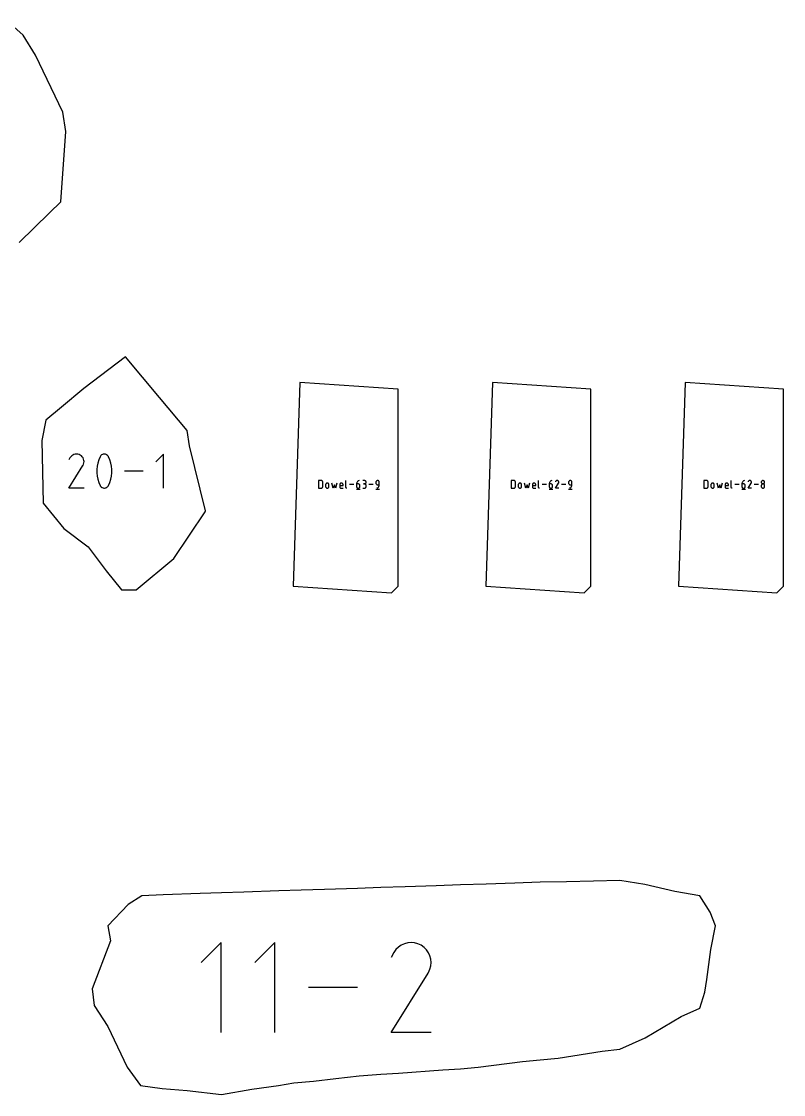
# Model space of a CAD drawing. Extents: x 0 to 12.2, y 0 to 12.
# Drawn here: x 8.872 to 9.959, y 5.912 to 7.443 of the extents above; entities that cross this region are included whole.
import ezdxf

# ---------------------------------------------------------------- set-up
doc = ezdxf.new("R2010")
doc.units = 0

msp = doc.modelspace()

# ---------------------------------------------------------------- linework, layer by layer
at = {"layer": 'annotation', "color": 1}
for p, q in [((8.94083, 6.820083), (8.939416, 6.817371)), ((8.941952, 6.821673), (8.94083, 6.820083)), ((8.943298, 6.823001), (8.941952, 6.821673)), ((8.944827, 6.824056), (8.943298, 6.823001)), ((8.946499, 6.824826), (8.944827, 6.824056)), ((8.948271, 6.825302), (8.946499, 6.824826)), ((8.950105, 6.825472), (8.948271, 6.825302)), ((8.951957, 6.825326), (8.950105, 6.825472)), ((8.953788, 6.824854), (8.951957, 6.825326)), ((8.955557, 6.824044), (8.953788, 6.824854)), ((8.957139, 6.822921), (8.955557, 6.824044)), ((8.955557, 6.824044), (8.955557, 6.824044)), ((8.958462, 6.821573), (8.957139, 6.822921)), ((8.959513, 6.820042), (8.958462, 6.821573)), ((8.960282, 6.818368), (8.959513, 6.820042)), ((8.960756, 6.816594), (8.960282, 6.818368)), ((8.960924, 6.814761), (8.960756, 6.816594)), ((8.960774, 6.812909), (8.960924, 6.814761)), ((8.981892, 6.817264), (8.980498, 6.812767)), ((8.98375, 6.821635), (8.981892, 6.817264)), ((8.984376, 6.822675), (8.98375, 6.821635)), ((8.98375, 6.821635), (8.98375, 6.821635)), ((8.985156, 6.823562), (8.984376, 6.822675)), ((8.986064, 6.824287), (8.985156, 6.823562)), ((8.987075, 6.82484), (8.986064, 6.824287)), ((8.988162, 6.825214), (8.987075, 6.82484)), ((8.989301, 6.8254), (8.988162, 6.825214)), ((8.990464, 6.825388), (8.989301, 6.8254)), ((8.991626, 6.825172), (8.990464, 6.825388)), ((8.992762, 6.824742), (8.991626, 6.825172)), ((8.993197, 6.824513), (8.992762, 6.824742)), ((8.992762, 6.824742), (8.992762, 6.824742)), ((8.993614, 6.824251), (8.993197, 6.824513)), ((8.994011, 6.823957), (8.993614, 6.824251)), ((8.994387, 6.823632), (8.994011, 6.823957)), ((8.99474, 6.823281), (8.994387, 6.823632)), ((8.995066, 6.822903), (8.99474, 6.823281)), ((8.995365, 6.822502), (8.995066, 6.822903)), ((8.995634, 6.82208), (8.995365, 6.822502)), ((8.995872, 6.821638), (8.995634, 6.82208)), ((8.997739, 6.817258), (8.995872, 6.821638)), ((8.995872, 6.821638), (8.995872, 6.821638)), ((8.99914, 6.812755), (8.997739, 6.817258)), ((9.074184, 6.825473), (9.063407, 6.814693)), ((9.074184, 6.776993), (9.074184, 6.825473)), ((8.939386, 6.776993), (8.959281, 6.809022)), ((8.959281, 6.809022), (8.959305, 6.809052)), ((8.959281, 6.809022), (8.959281, 6.809022)), ((8.959305, 6.809052), (8.959328, 6.809081)), ((8.959328, 6.809081), (8.95935, 6.809111)), ((8.95935, 6.809111), (8.959371, 6.809142)), ((8.959371, 6.809142), (8.959392, 6.809174)), ((8.959392, 6.809174), (8.959412, 6.809207)), ((8.959412, 6.809207), (8.959433, 6.809242)), ((8.959433, 6.809242), (8.959453, 6.809279)), ((8.959453, 6.809279), (8.959473, 6.809317)), ((8.959473, 6.809317), (8.960294, 6.811081)), ((8.959473, 6.809317), (8.959473, 6.809317)), ((8.960294, 6.811081), (8.960774, 6.812909)), ((8.979569, 6.80818), (8.979104, 6.803537)), ((8.979104, 6.803537), (8.979104, 6.798875)), ((8.980498, 6.812767), (8.979569, 6.80818)), ((9.000074, 6.808162), (8.99914, 6.812755)), ((9.00054, 6.803517), (9.000074, 6.808162)), ((9.00054, 6.798855), (9.00054, 6.803517)), ((9.04523, 6.801233), (9.018721, 6.801233)), ((8.979104, 6.798875), (8.979569, 6.794229)), ((8.979569, 6.794229), (8.980498, 6.789637)), ((8.980498, 6.789637), (8.981892, 6.785132)), ((8.981892, 6.785132), (8.98375, 6.780752)), ((8.995872, 6.780755), (8.997739, 6.785126)), ((8.997739, 6.785126), (8.99914, 6.789624)), ((8.99914, 6.789624), (9.000074, 6.794212)), ((9.000074, 6.794212), (9.00054, 6.798855)), ((9.299321, 6.787744), (9.295719, 6.787744)), ((9.295719, 6.787744), (9.295719, 6.776943)), ((9.299751, 6.787705), (9.299321, 6.787744)), ((9.300156, 6.787594), (9.299751, 6.787705)), ((9.300528, 6.787416), (9.300156, 6.787594)), ((9.300863, 6.787179), (9.300528, 6.787416)), ((9.301152, 6.786889), (9.300863, 6.787179)), ((9.301389, 6.786554), (9.301152, 6.786889)), ((9.301566, 6.78618), (9.301389, 6.786554)), ((9.301678, 6.785774), (9.301566, 6.78618)), ((9.301716, 6.785342), (9.301678, 6.785774)), ((9.301716, 6.779351), (9.301716, 6.785342)), ((9.301716, 6.785342), (9.301716, 6.785342)), ((9.307737, 6.784097), (9.30733, 6.783986)), ((9.308168, 6.784135), (9.307737, 6.784097)), ((9.3086, 6.784097), (9.308168, 6.784135)), ((9.308168, 6.784135), (9.308168, 6.784135)), ((9.309006, 6.783986), (9.3086, 6.784097)), ((9.316425, 6.776943), (9.31462, 6.784135)), ((9.321825, 6.784135), (9.320021, 6.776943)), ((9.327844, 6.784109), (9.327438, 6.783997)), ((9.328274, 6.784148), (9.327844, 6.784109)), ((9.328706, 6.784109), (9.328274, 6.784148)), ((9.328274, 6.784148), (9.328274, 6.784148)), ((9.329112, 6.783997), (9.328706, 6.784109)), ((9.334723, 6.778149), (9.334723, 6.787753)), ((9.350146, 6.784366), (9.349991, 6.783664)), ((9.350396, 6.78503), (9.350146, 6.784366)), ((9.350736, 6.785648), (9.350396, 6.78503)), ((9.351157, 6.786212), (9.350736, 6.785648)), ((9.351655, 6.786712), (9.351157, 6.786212)), ((9.352223, 6.787139), (9.351655, 6.786712)), ((9.352853, 6.787487), (9.352223, 6.787139)), ((9.35354, 6.787744), (9.352853, 6.787487)), ((9.35354, 6.787744), (9.35354, 6.787744)), ((9.361184, 6.787732), (9.358785, 6.787732)), ((9.361615, 6.787693), (9.361184, 6.787732)), ((9.362021, 6.787581), (9.361615, 6.787693)), ((9.362395, 6.787404), (9.362021, 6.787581)), ((9.362729, 6.787167), (9.362395, 6.787404)), ((9.363018, 6.786878), (9.362729, 6.787167)), ((9.363255, 6.786544), (9.363018, 6.786878)), ((9.363018, 6.783789), (9.363255, 6.784125)), ((9.363432, 6.786171), (9.363255, 6.786544)), ((9.363255, 6.784125), (9.363432, 6.784499)), ((9.363543, 6.785766), (9.363432, 6.786171)), ((9.363432, 6.784499), (9.363543, 6.784905)), ((9.363582, 6.785337), (9.363543, 6.785766)), ((9.363543, 6.784905), (9.363582, 6.785337)), ((9.363582, 6.785337), (9.363582, 6.785337)), ((9.377627, 6.785774), (9.377588, 6.785342)), ((9.377588, 6.785342), (9.377588, 6.784141)), ((9.377588, 6.784141), (9.377588, 6.784141)), ((9.377588, 6.784141), (9.377627, 6.78371)), ((9.377738, 6.78618), (9.377627, 6.785774)), ((9.377916, 6.786554), (9.377738, 6.78618)), ((9.378153, 6.786889), (9.377916, 6.786554)), ((9.378442, 6.787179), (9.378153, 6.786889)), ((9.378777, 6.787416), (9.378442, 6.787179)), ((9.379151, 6.787594), (9.378777, 6.787416)), ((9.379556, 6.787705), (9.379151, 6.787594)), ((9.379987, 6.787744), (9.379556, 6.787705)), ((9.380418, 6.787705), (9.379987, 6.787744)), ((9.379987, 6.787744), (9.379987, 6.787744)), ((9.380824, 6.787594), (9.380418, 6.787705)), ((9.381198, 6.787416), (9.380824, 6.787594)), ((9.381532, 6.787179), (9.381198, 6.787416)), ((9.381821, 6.786889), (9.381532, 6.787179)), ((9.382058, 6.786554), (9.381821, 6.786889)), ((9.382235, 6.78618), (9.382058, 6.786554)), ((9.382346, 6.785774), (9.382235, 6.78618)), ((9.382385, 6.785342), (9.382346, 6.785774)), ((9.382385, 6.78174), (9.382385, 6.785342)), ((9.382385, 6.785342), (9.382385, 6.785342)), ((9.574321, 6.787744), (9.570718, 6.787744)), ((9.570718, 6.787744), (9.570718, 6.776943)), ((9.57475, 6.787705), (9.574321, 6.787744)), ((9.575155, 6.787594), (9.57475, 6.787705)), ((9.575528, 6.787416), (9.575155, 6.787594)), ((9.575862, 6.787179), (9.575528, 6.787416)), ((9.576151, 6.786889), (9.575862, 6.787179)), ((9.576388, 6.786554), (9.576151, 6.786889)), ((9.576565, 6.78618), (9.576388, 6.786554)), ((9.576677, 6.785774), (9.576565, 6.78618)), ((9.576716, 6.785342), (9.576677, 6.785774)), ((9.576716, 6.779351), (9.576716, 6.785342)), ((9.576716, 6.785342), (9.576716, 6.785342)), ((9.582736, 6.784097), (9.58233, 6.783986)), ((9.583168, 6.784135), (9.582736, 6.784097)), ((9.583599, 6.784097), (9.583168, 6.784135)), ((9.583168, 6.784135), (9.583168, 6.784135)), ((9.584005, 6.783986), (9.583599, 6.784097)), ((9.591424, 6.776943), (9.589619, 6.784135)), ((9.596824, 6.784135), (9.59502, 6.776943)), ((9.602843, 6.784109), (9.602438, 6.783997)), ((9.603274, 6.784148), (9.602843, 6.784109)), ((9.603705, 6.784109), (9.603274, 6.784148)), ((9.603274, 6.784148), (9.603274, 6.784148)), ((9.604111, 6.783997), (9.603705, 6.784109)), ((9.609722, 6.778149), (9.609722, 6.787753)), ((9.625145, 6.784366), (9.62499, 6.783664)), ((9.625395, 6.78503), (9.625145, 6.784366)), ((9.625735, 6.785648), (9.625395, 6.78503)), ((9.626157, 6.786212), (9.625735, 6.785648)), ((9.626655, 6.786712), (9.626157, 6.786212)), ((9.627222, 6.787139), (9.626655, 6.786712)), ((9.627853, 6.787487), (9.627222, 6.787139)), ((9.62854, 6.787744), (9.627853, 6.787487)), ((9.62854, 6.787744), (9.62854, 6.787744)), ((9.633785, 6.776943), (9.638218, 6.784079)), ((9.634107, 6.786543), (9.633792, 6.785939)), ((9.634357, 6.786898), (9.634107, 6.786543)), ((9.634657, 6.787193), (9.634357, 6.786898)), ((9.634997, 6.787428), (9.634657, 6.787193)), ((9.63537, 6.7876), (9.634997, 6.787428)), ((9.635765, 6.787706), (9.63537, 6.7876)), ((9.636173, 6.787744), (9.635765, 6.787706)), ((9.636586, 6.787711), (9.636173, 6.787744)), ((9.636994, 6.787606), (9.636586, 6.787711)), ((9.637388, 6.787426), (9.636994, 6.787606)), ((9.63774, 6.787175), (9.637388, 6.787426)), ((9.637388, 6.787426), (9.637388, 6.787426)), ((9.638035, 6.786875), (9.63774, 6.787175)), ((9.638269, 6.786534), (9.638035, 6.786875)), ((9.638218, 6.784079), (9.638223, 6.784086)), ((9.638218, 6.784079), (9.638218, 6.784079)), ((9.638223, 6.784086), (9.638228, 6.784092)), ((9.638228, 6.784092), (9.638233, 6.784099)), ((9.638233, 6.784099), (9.638238, 6.784106)), ((9.638238, 6.784106), (9.638242, 6.784113)), ((9.638242, 6.784113), (9.638247, 6.78412)), ((9.638247, 6.78412), (9.638251, 6.784128)), ((9.638251, 6.784128), (9.638256, 6.784136)), ((9.638256, 6.784136), (9.63826, 6.784145)), ((9.63826, 6.784145), (9.638443, 6.784538)), ((9.63826, 6.784145), (9.63826, 6.784145)), ((9.638441, 6.786161), (9.638269, 6.786534)), ((9.638546, 6.785766), (9.638441, 6.786161)), ((9.638443, 6.784538), (9.63855, 6.784945)), ((9.638584, 6.785357), (9.638546, 6.785766)), ((9.63855, 6.784945), (9.638584, 6.785357)), ((9.652628, 6.785774), (9.652589, 6.785342)), ((9.652589, 6.785342), (9.652589, 6.784141)), ((9.652589, 6.784141), (9.652589, 6.784141)), ((9.652589, 6.784141), (9.652628, 6.78371)), ((9.652739, 6.78618), (9.652628, 6.785774)), ((9.652917, 6.786554), (9.652739, 6.78618)), ((9.653154, 6.786889), (9.652917, 6.786554)), ((9.653443, 6.787179), (9.653154, 6.786889)), ((9.653778, 6.787416), (9.653443, 6.787179)), ((9.654151, 6.787594), (9.653778, 6.787416)), ((9.654557, 6.787705), (9.654151, 6.787594)), ((9.654987, 6.787744), (9.654557, 6.787705)), ((9.655419, 6.787705), (9.654987, 6.787744)), ((9.654987, 6.787744), (9.654987, 6.787744)), ((9.655825, 6.787594), (9.655419, 6.787705)), ((9.656198, 6.787416), (9.655825, 6.787594)), ((9.656533, 6.787179), (9.656198, 6.787416)), ((9.656822, 6.786889), (9.656533, 6.787179)), ((9.657059, 6.786554), (9.656822, 6.786889)), ((9.657236, 6.78618), (9.657059, 6.786554)), ((9.657347, 6.785774), (9.657236, 6.78618)), ((9.657386, 6.785342), (9.657347, 6.785774)), ((9.657386, 6.78174), (9.657386, 6.785342)), ((9.657386, 6.785342), (9.657386, 6.785342)), ((9.849321, 6.787744), (9.845718, 6.787744)), ((9.845718, 6.787744), (9.845718, 6.776943)), ((9.84975, 6.787705), (9.849321, 6.787744)), ((9.850155, 6.787594), (9.84975, 6.787705)), ((9.850528, 6.787416), (9.850155, 6.787594)), ((9.850862, 6.787179), (9.850528, 6.787416)), ((9.851151, 6.786889), (9.850862, 6.787179)), ((9.851388, 6.786554), (9.851151, 6.786889)), ((9.851565, 6.78618), (9.851388, 6.786554)), ((9.851677, 6.785774), (9.851565, 6.78618)), ((9.851716, 6.785342), (9.851677, 6.785774)), ((9.851716, 6.779351), (9.851716, 6.785342)), ((9.851716, 6.785342), (9.851716, 6.785342)), ((9.857736, 6.784097), (9.85733, 6.783986)), ((9.858168, 6.784135), (9.857736, 6.784097)), ((9.858599, 6.784097), (9.858168, 6.784135)), ((9.858168, 6.784135), (9.858168, 6.784135)), ((9.859005, 6.783986), (9.858599, 6.784097)), ((9.866424, 6.776943), (9.864619, 6.784135)), ((9.871824, 6.784135), (9.87002, 6.776943)), ((9.877843, 6.784109), (9.877438, 6.783997)), ((9.878274, 6.784148), (9.877843, 6.784109)), ((9.878705, 6.784109), (9.878274, 6.784148)), ((9.878274, 6.784148), (9.878274, 6.784148)), ((9.879111, 6.783997), (9.878705, 6.784109)), ((9.884722, 6.778149), (9.884722, 6.787753)), ((9.900145, 6.784366), (9.89999, 6.783664)), ((9.900395, 6.78503), (9.900145, 6.784366)), ((9.900735, 6.785648), (9.900395, 6.78503)), ((9.901157, 6.786212), (9.900735, 6.785648)), ((9.901655, 6.786712), (9.901157, 6.786212)), ((9.902222, 6.787139), (9.901655, 6.786712)), ((9.902853, 6.787487), (9.902222, 6.787139)), ((9.90354, 6.787744), (9.902853, 6.787487)), ((9.90354, 6.787744), (9.90354, 6.787744)), ((9.908785, 6.776943), (9.913218, 6.784079)), ((9.909107, 6.786543), (9.908792, 6.785939)), ((9.909357, 6.786898), (9.909107, 6.786543)), ((9.909657, 6.787193), (9.909357, 6.786898)), ((9.909997, 6.787428), (9.909657, 6.787193)), ((9.91037, 6.7876), (9.909997, 6.787428)), ((9.910765, 6.787706), (9.91037, 6.7876)), ((9.911173, 6.787744), (9.910765, 6.787706)), ((9.911586, 6.787711), (9.911173, 6.787744)), ((9.911994, 6.787606), (9.911586, 6.787711)), ((9.912388, 6.787426), (9.911994, 6.787606)), ((9.91274, 6.787175), (9.912388, 6.787426)), ((9.912388, 6.787426), (9.912388, 6.787426)), ((9.913035, 6.786875), (9.91274, 6.787175)), ((9.913269, 6.786534), (9.913035, 6.786875)), ((9.913218, 6.784079), (9.913223, 6.784086)), ((9.913218, 6.784079), (9.913218, 6.784079)), ((9.913223, 6.784086), (9.913228, 6.784092)), ((9.913228, 6.784092), (9.913233, 6.784099)), ((9.913233, 6.784099), (9.913238, 6.784106)), ((9.913238, 6.784106), (9.913242, 6.784113)), ((9.913242, 6.784113), (9.913247, 6.78412)), ((9.913247, 6.78412), (9.913251, 6.784128)), ((9.913251, 6.784128), (9.913256, 6.784136)), ((9.913256, 6.784136), (9.91326, 6.784145)), ((9.91326, 6.784145), (9.913443, 6.784538)), ((9.91326, 6.784145), (9.91326, 6.784145)), ((9.913441, 6.786161), (9.913269, 6.786534)), ((9.913546, 6.785766), (9.913441, 6.786161)), ((9.913443, 6.784538), (9.91355, 6.784945)), ((9.913584, 6.785357), (9.913546, 6.785766)), ((9.91355, 6.784945), (9.913584, 6.785357)), ((9.927628, 6.785765), (9.92759, 6.785336)), ((9.92759, 6.785336), (9.92759, 6.785336)), ((9.92759, 6.785336), (9.927628, 6.784904)), ((9.92774, 6.78617), (9.927628, 6.785765)), ((9.927628, 6.784904), (9.92774, 6.784498)), ((9.927917, 6.786543), (9.92774, 6.78617)), ((9.92774, 6.784498), (9.927918, 6.784124)), ((9.928154, 6.786877), (9.927917, 6.786543)), ((9.927918, 6.784124), (9.928154, 6.783789)), ((9.928443, 6.787166), (9.928154, 6.786877)), ((9.928778, 6.787403), (9.928443, 6.787166)), ((9.929152, 6.787581), (9.928778, 6.787403)), ((9.929557, 6.787692), (9.929152, 6.787581)), ((9.929988, 6.787731), (9.929557, 6.787692)), ((9.930419, 6.787692), (9.929988, 6.787731)), ((9.929988, 6.787731), (9.929988, 6.787731)), ((9.930824, 6.787581), (9.930419, 6.787692)), ((9.931198, 6.787403), (9.930824, 6.787581)), ((9.931533, 6.787166), (9.931198, 6.787403)), ((9.931822, 6.786877), (9.931533, 6.787166)), ((9.932059, 6.786543), (9.931822, 6.786877)), ((9.931822, 6.783789), (9.932059, 6.784124)), ((9.932236, 6.78617), (9.932059, 6.786543)), ((9.932059, 6.784124), (9.932236, 6.784498)), ((9.932348, 6.785765), (9.932236, 6.78617)), ((9.932236, 6.784498), (9.932348, 6.784904)), ((9.932387, 6.785336), (9.932348, 6.785765)), ((9.932348, 6.784904), (9.932387, 6.785336)), ((9.932387, 6.785336), (9.932387, 6.785336)), ((8.960917, 6.776993), (8.939386, 6.776993)), ((8.98375, 6.780752), (8.98375, 6.780752)), ((8.98375, 6.780752), (8.983987, 6.780311)), ((8.983987, 6.780311), (8.984254, 6.77989)), ((8.984254, 6.77989), (8.984551, 6.779492)), ((8.984551, 6.779492), (8.984876, 6.779117)), ((8.984876, 6.779117), (8.985228, 6.778766)), ((8.985228, 6.778766), (8.985607, 6.778441)), ((8.985607, 6.778441), (8.98601, 6.778143)), ((8.98601, 6.778143), (8.986438, 6.777873)), ((8.986438, 6.777873), (8.986888, 6.777633)), ((8.986888, 6.777633), (8.986888, 6.777633)), ((8.986888, 6.777633), (8.988015, 6.777211)), ((8.988015, 6.777211), (8.98917, 6.777002)), ((8.98917, 6.777002), (8.990329, 6.776996)), ((8.990329, 6.776996), (8.991463, 6.777185)), ((8.991463, 6.777185), (8.992549, 6.777561)), ((8.992549, 6.777561), (8.993558, 6.778114)), ((8.993558, 6.778114), (8.994466, 6.778836)), ((8.994466, 6.778836), (8.995246, 6.77972)), ((8.995246, 6.77972), (8.995872, 6.780755)), ((8.995872, 6.780755), (8.995872, 6.780755)), ((9.295719, 6.77695), (9.299321, 6.77695)), ((9.295719, 6.776943), (9.295719, 6.77695)), ((9.299321, 6.77695), (9.299751, 6.776989)), ((9.299321, 6.77695), (9.299321, 6.77695)), ((9.299751, 6.776989), (9.300156, 6.7771)), ((9.300156, 6.7771), (9.300528, 6.777278)), ((9.300528, 6.777278), (9.300863, 6.777515)), ((9.300863, 6.777515), (9.301152, 6.777804)), ((9.301152, 6.777804), (9.301389, 6.778139)), ((9.301389, 6.778139), (9.301566, 6.778513)), ((9.301566, 6.778513), (9.301678, 6.77892)), ((9.301678, 6.77892), (9.301716, 6.779351)), ((9.305805, 6.782171), (9.305767, 6.78174)), ((9.305767, 6.78174), (9.305767, 6.779345)), ((9.305767, 6.779345), (9.305767, 6.779345)), ((9.305767, 6.779345), (9.305805, 6.778914)), ((9.305917, 6.782577), (9.305805, 6.782171)), ((9.305805, 6.778914), (9.305917, 6.778507)), ((9.306095, 6.78295), (9.305917, 6.782577)), ((9.305917, 6.778507), (9.306095, 6.778133)), ((9.306332, 6.783284), (9.306095, 6.78295)), ((9.306095, 6.778133), (9.306332, 6.777798)), ((9.306621, 6.783573), (9.306332, 6.783284)), ((9.306332, 6.777798), (9.306621, 6.777508)), ((9.306956, 6.783809), (9.306621, 6.783573)), ((9.306621, 6.777508), (9.306956, 6.777271)), ((9.30733, 6.783986), (9.306956, 6.783809)), ((9.306956, 6.777271), (9.30733, 6.777093)), ((9.30733, 6.777093), (9.307737, 6.776982)), ((9.307737, 6.776982), (9.308168, 6.776943)), ((9.308168, 6.776943), (9.3086, 6.776982)), ((9.308168, 6.776943), (9.308168, 6.776943)), ((9.3086, 6.776982), (9.309006, 6.777093)), ((9.30938, 6.783809), (9.309006, 6.783986)), ((9.309006, 6.777093), (9.30938, 6.777271)), ((9.309715, 6.783573), (9.30938, 6.783809)), ((9.30938, 6.777271), (9.309715, 6.777508)), ((9.310005, 6.783284), (9.309715, 6.783573)), ((9.309715, 6.777508), (9.310005, 6.777798)), ((9.310242, 6.78295), (9.310005, 6.783284)), ((9.310005, 6.777798), (9.310242, 6.778133)), ((9.310419, 6.782577), (9.310242, 6.78295)), ((9.310242, 6.778133), (9.310419, 6.778507)), ((9.310531, 6.782171), (9.310419, 6.782577)), ((9.310419, 6.778507), (9.310531, 6.778914)), ((9.31057, 6.78174), (9.310531, 6.782171)), ((9.310531, 6.778914), (9.31057, 6.779345)), ((9.31057, 6.779345), (9.31057, 6.78174)), ((9.31057, 6.78174), (9.31057, 6.78174)), ((9.318223, 6.78174), (9.316425, 6.776943)), ((9.320021, 6.776943), (9.318223, 6.78174)), ((9.325915, 6.78218), (9.325876, 6.781749)), ((9.325876, 6.781749), (9.325876, 6.778751)), ((9.325876, 6.780546), (9.330673, 6.780546)), ((9.325876, 6.778751), (9.325876, 6.778751)), ((9.325876, 6.778751), (9.325905, 6.778425)), ((9.325905, 6.778425), (9.325989, 6.778119)), ((9.326026, 6.782585), (9.325915, 6.78218)), ((9.325989, 6.778119), (9.326122, 6.777837)), ((9.326204, 6.782959), (9.326026, 6.782585)), ((9.326122, 6.777837), (9.3263, 6.777585)), ((9.326441, 6.783294), (9.326204, 6.782959)), ((9.3263, 6.777585), (9.326517, 6.777367)), ((9.32673, 6.783583), (9.326441, 6.783294)), ((9.326517, 6.777367), (9.326768, 6.777189)), ((9.327065, 6.78382), (9.32673, 6.783583)), ((9.326768, 6.777189), (9.327049, 6.777056)), ((9.327049, 6.777056), (9.327353, 6.776972)), ((9.327438, 6.783997), (9.327065, 6.78382)), ((9.327353, 6.776972), (9.327677, 6.776943)), ((9.327677, 6.776943), (9.330672, 6.776943)), ((9.329485, 6.78382), (9.329112, 6.783997)), ((9.32982, 6.783583), (9.329485, 6.78382)), ((9.330109, 6.783294), (9.32982, 6.783583)), ((9.330346, 6.782959), (9.330109, 6.783294)), ((9.330523, 6.782585), (9.330346, 6.782959)), ((9.330634, 6.78218), (9.330523, 6.782585)), ((9.330673, 6.781749), (9.330634, 6.78218)), ((9.330673, 6.780546), (9.330673, 6.781749)), ((9.330673, 6.781749), (9.330673, 6.781749)), ((9.334742, 6.777931), (9.334723, 6.778149)), ((9.334798, 6.777727), (9.334742, 6.777931)), ((9.334887, 6.777538), (9.334798, 6.777727)), ((9.335006, 6.77737), (9.334887, 6.777538)), ((9.335152, 6.777225), (9.335006, 6.77737)), ((9.33532, 6.777106), (9.335152, 6.777225)), ((9.335508, 6.777017), (9.33532, 6.777106)), ((9.335713, 6.776961), (9.335508, 6.777017)), ((9.335931, 6.776941), (9.335713, 6.776961)), ((9.335931, 6.776941), (9.335931, 6.776941)), ((9.345888, 6.782344), (9.339982, 6.782344)), ((9.349637, 6.775593), (9.355038, 6.775593)), ((9.349991, 6.783664), (9.349938, 6.782934)), ((9.349938, 6.782934), (9.349938, 6.779344)), ((9.352336, 6.782934), (9.349938, 6.782934)), ((9.349938, 6.779344), (9.349938, 6.779344)), ((9.349938, 6.779344), (9.349976, 6.778913)), ((9.349976, 6.778913), (9.350088, 6.778507)), ((9.350088, 6.778507), (9.350266, 6.778133)), ((9.350266, 6.778133), (9.350503, 6.777797)), ((9.350503, 6.777797), (9.350792, 6.777508)), ((9.350792, 6.777508), (9.351127, 6.777271)), ((9.351127, 6.777271), (9.3515, 6.777093)), ((9.3515, 6.777093), (9.351906, 6.776982)), ((9.351906, 6.776982), (9.352336, 6.776943)), ((9.352768, 6.782896), (9.352336, 6.782934)), ((9.352336, 6.776943), (9.352768, 6.776982)), ((9.352336, 6.776943), (9.352336, 6.776943)), ((9.353173, 6.782785), (9.352768, 6.782896)), ((9.352768, 6.776982), (9.353173, 6.777093)), ((9.353547, 6.782608), (9.353173, 6.782785)), ((9.353173, 6.777093), (9.353547, 6.777271)), ((9.353882, 6.782372), (9.353547, 6.782608)), ((9.353547, 6.777271), (9.353882, 6.777508)), ((9.354171, 6.782083), (9.353882, 6.782372)), ((9.353882, 6.777508), (9.354171, 6.777797)), ((9.354407, 6.781749), (9.354171, 6.782083)), ((9.354171, 6.777797), (9.354407, 6.778133)), ((9.354585, 6.781376), (9.354407, 6.781749)), ((9.354407, 6.778133), (9.354585, 6.778507)), ((9.354696, 6.78097), (9.354585, 6.781376)), ((9.354585, 6.778507), (9.354696, 6.778913)), ((9.354735, 6.780539), (9.354696, 6.78097)), ((9.354696, 6.778913), (9.354735, 6.779344)), ((9.354735, 6.779344), (9.354735, 6.780539)), ((9.354735, 6.780539), (9.354735, 6.780539)), ((9.358785, 6.776943), (9.361184, 6.776943)), ((9.361184, 6.782935), (9.359983, 6.782935)), ((9.359983, 6.782935), (9.361184, 6.782935)), ((9.361184, 6.782935), (9.361615, 6.782973)), ((9.361615, 6.782896), (9.361184, 6.782935)), ((9.361184, 6.782935), (9.361184, 6.782935)), ((9.361184, 6.776943), (9.361615, 6.776982)), ((9.361184, 6.776943), (9.361184, 6.776943)), ((9.361615, 6.782973), (9.362021, 6.783085)), ((9.362021, 6.782784), (9.361615, 6.782896)), ((9.361615, 6.776982), (9.362021, 6.777094)), ((9.362021, 6.783085), (9.362395, 6.783263)), ((9.362395, 6.782607), (9.362021, 6.782784)), ((9.362021, 6.777094), (9.362395, 6.777271)), ((9.362395, 6.783263), (9.362729, 6.7835)), ((9.362729, 6.78237), (9.362395, 6.782607)), ((9.362395, 6.777271), (9.362729, 6.777508)), ((9.362729, 6.7835), (9.363018, 6.783789)), ((9.363018, 6.782081), (9.362729, 6.78237)), ((9.362729, 6.777508), (9.363018, 6.777797)), ((9.363255, 6.781747), (9.363018, 6.782081)), ((9.363018, 6.777797), (9.363255, 6.778131)), ((9.363432, 6.781374), (9.363255, 6.781747)), ((9.363255, 6.778131), (9.363432, 6.778504)), ((9.363543, 6.780969), (9.363432, 6.781374)), ((9.363432, 6.778504), (9.363543, 6.778909)), ((9.363582, 6.78054), (9.363543, 6.780969)), ((9.363543, 6.778909), (9.363582, 6.779339)), ((9.363582, 6.779339), (9.363582, 6.78054)), ((9.363582, 6.78054), (9.363582, 6.78054)), ((9.373539, 6.782344), (9.367633, 6.782344)), ((9.377288, 6.775593), (9.382689, 6.775593)), ((9.377627, 6.78371), (9.377738, 6.783304)), ((9.377738, 6.783304), (9.377916, 6.78293)), ((9.377916, 6.78293), (9.378153, 6.782595)), ((9.378153, 6.782595), (9.378442, 6.782305)), ((9.378442, 6.782305), (9.378777, 6.782068)), ((9.378777, 6.782068), (9.379151, 6.78189)), ((9.378786, 6.776943), (9.379472, 6.777199)), ((9.378786, 6.776943), (9.378786, 6.776943)), ((9.379151, 6.78189), (9.379556, 6.781779)), ((9.379472, 6.777199), (9.380102, 6.777544)), ((9.379556, 6.781779), (9.379987, 6.78174)), ((9.379987, 6.78174), (9.382385, 6.78174)), ((9.380102, 6.777544), (9.380669, 6.777971)), ((9.380669, 6.777971), (9.381166, 6.77847)), ((9.381166, 6.77847), (9.381587, 6.779032)), ((9.381587, 6.779032), (9.381927, 6.779649)), ((9.381927, 6.779649), (9.382177, 6.780312)), ((9.382177, 6.780312), (9.382332, 6.781012)), ((9.382332, 6.781012), (9.382385, 6.78174)), ((9.570718, 6.77695), (9.574321, 6.77695)), ((9.570718, 6.776943), (9.570718, 6.77695)), ((9.574321, 6.77695), (9.57475, 6.776989)), ((9.574321, 6.77695), (9.574321, 6.77695)), ((9.57475, 6.776989), (9.575155, 6.7771)), ((9.575155, 6.7771), (9.575528, 6.777278)), ((9.575528, 6.777278), (9.575862, 6.777515)), ((9.575862, 6.777515), (9.576151, 6.777804)), ((9.576151, 6.777804), (9.576388, 6.778139)), ((9.576388, 6.778139), (9.576565, 6.778513)), ((9.576565, 6.778513), (9.576677, 6.77892)), ((9.576677, 6.77892), (9.576716, 6.779351)), ((9.580804, 6.782171), (9.580766, 6.78174)), ((9.580766, 6.78174), (9.580766, 6.779345)), ((9.580766, 6.779345), (9.580766, 6.779345)), ((9.580766, 6.779345), (9.580804, 6.778914)), ((9.580916, 6.782577), (9.580804, 6.782171)), ((9.580804, 6.778914), (9.580916, 6.778507)), ((9.581094, 6.78295), (9.580916, 6.782577)), ((9.580916, 6.778507), (9.581094, 6.778133)), ((9.581331, 6.783284), (9.581094, 6.78295)), ((9.581094, 6.778133), (9.581331, 6.777798)), ((9.58162, 6.783573), (9.581331, 6.783284)), ((9.581331, 6.777798), (9.58162, 6.777508)), ((9.581955, 6.783809), (9.58162, 6.783573)), ((9.58162, 6.777508), (9.581955, 6.777271)), ((9.58233, 6.783986), (9.581955, 6.783809)), ((9.581955, 6.777271), (9.58233, 6.777093)), ((9.58233, 6.777093), (9.582736, 6.776982)), ((9.582736, 6.776982), (9.583168, 6.776943)), ((9.583168, 6.776943), (9.583599, 6.776982)), ((9.583168, 6.776943), (9.583168, 6.776943)), ((9.583599, 6.776982), (9.584005, 6.777093)), ((9.584379, 6.783809), (9.584005, 6.783986)), ((9.584005, 6.777093), (9.584379, 6.777271)), ((9.584714, 6.783573), (9.584379, 6.783809)), ((9.584379, 6.777271), (9.584714, 6.777508)), ((9.585004, 6.783284), (9.584714, 6.783573)), ((9.584714, 6.777508), (9.585004, 6.777798)), ((9.585241, 6.78295), (9.585004, 6.783284)), ((9.585004, 6.777798), (9.585241, 6.778133)), ((9.585418, 6.782577), (9.585241, 6.78295)), ((9.585241, 6.778133), (9.585419, 6.778507)), ((9.58553, 6.782171), (9.585418, 6.782577)), ((9.585419, 6.778507), (9.58553, 6.778914)), ((9.585569, 6.78174), (9.58553, 6.782171)), ((9.58553, 6.778914), (9.585569, 6.779345)), ((9.585569, 6.779345), (9.585569, 6.78174)), ((9.585569, 6.78174), (9.585569, 6.78174)), ((9.593222, 6.78174), (9.591424, 6.776943)), ((9.59502, 6.776943), (9.593222, 6.78174)), ((9.600914, 6.78218), (9.600875, 6.781749)), ((9.600875, 6.781749), (9.600875, 6.778751)), ((9.600875, 6.780546), (9.605672, 6.780546)), ((9.600875, 6.778751), (9.600875, 6.778751)), ((9.600875, 6.778751), (9.600904, 6.778425)), ((9.600904, 6.778425), (9.600988, 6.778119)), ((9.601025, 6.782585), (9.600914, 6.78218)), ((9.600988, 6.778119), (9.601121, 6.777837)), ((9.601203, 6.782959), (9.601025, 6.782585)), ((9.601121, 6.777837), (9.601299, 6.777585)), ((9.60144, 6.783294), (9.601203, 6.782959)), ((9.601299, 6.777585), (9.601516, 6.777367)), ((9.601729, 6.783583), (9.60144, 6.783294)), ((9.601516, 6.777367), (9.601767, 6.777189)), ((9.602064, 6.78382), (9.601729, 6.783583)), ((9.601767, 6.777189), (9.602048, 6.777056)), ((9.602048, 6.777056), (9.602352, 6.776972)), ((9.602438, 6.783997), (9.602064, 6.78382)), ((9.602352, 6.776972), (9.602676, 6.776943)), ((9.602676, 6.776943), (9.605671, 6.776943)), ((9.604485, 6.78382), (9.604111, 6.783997)), ((9.604819, 6.783583), (9.604485, 6.78382)), ((9.605108, 6.783294), (9.604819, 6.783583)), ((9.605345, 6.782959), (9.605108, 6.783294)), ((9.605522, 6.782585), (9.605345, 6.782959)), ((9.605633, 6.78218), (9.605522, 6.782585)), ((9.605672, 6.781749), (9.605633, 6.78218)), ((9.605672, 6.780546), (9.605672, 6.781749)), ((9.605672, 6.781749), (9.605672, 6.781749)), ((9.609741, 6.777931), (9.609722, 6.778149)), ((9.609797, 6.777727), (9.609741, 6.777931)), ((9.609886, 6.777538), (9.609797, 6.777727)), ((9.610005, 6.77737), (9.609886, 6.777538)), ((9.610151, 6.777225), (9.610005, 6.77737)), ((9.610319, 6.777106), (9.610151, 6.777225)), ((9.610508, 6.777017), (9.610319, 6.777106)), ((9.610712, 6.776961), (9.610508, 6.777017)), ((9.61093, 6.776941), (9.610712, 6.776961)), ((9.61093, 6.776941), (9.61093, 6.776941)), ((9.620887, 6.782344), (9.614982, 6.782344)), ((9.624636, 6.775593), (9.630037, 6.775593)), ((9.62499, 6.783664), (9.624937, 6.782934)), ((9.624937, 6.782934), (9.624937, 6.779344)), ((9.627335, 6.782934), (9.624937, 6.782934)), ((9.624937, 6.779344), (9.624937, 6.779344)), ((9.624937, 6.779344), (9.624976, 6.778913)), ((9.624976, 6.778913), (9.625087, 6.778507)), ((9.625087, 6.778507), (9.625265, 6.778133)), ((9.625265, 6.778133), (9.625502, 6.777797)), ((9.625502, 6.777797), (9.625791, 6.777508)), ((9.625791, 6.777508), (9.626126, 6.777271)), ((9.626126, 6.777271), (9.626499, 6.777093)), ((9.626499, 6.777093), (9.626905, 6.776982)), ((9.626905, 6.776982), (9.627335, 6.776943)), ((9.627767, 6.782896), (9.627335, 6.782934)), ((9.627335, 6.776943), (9.627767, 6.776982)), ((9.627335, 6.776943), (9.627335, 6.776943)), ((9.628173, 6.782785), (9.627767, 6.782896)), ((9.627767, 6.776982), (9.628173, 6.777093)), ((9.628546, 6.782608), (9.628173, 6.782785)), ((9.628173, 6.777093), (9.628546, 6.777271)), ((9.628881, 6.782372), (9.628546, 6.782608)), ((9.628546, 6.777271), (9.628881, 6.777508)), ((9.62917, 6.782083), (9.628881, 6.782372)), ((9.628881, 6.777508), (9.62917, 6.777797)), ((9.629407, 6.781749), (9.62917, 6.782083)), ((9.62917, 6.777797), (9.629407, 6.778133)), ((9.629584, 6.781376), (9.629407, 6.781749)), ((9.629407, 6.778133), (9.629584, 6.778507)), ((9.629695, 6.78097), (9.629584, 6.781376)), ((9.629584, 6.778507), (9.629695, 6.778913)), ((9.629734, 6.780539), (9.629695, 6.78097)), ((9.629695, 6.778913), (9.629734, 6.779344)), ((9.629734, 6.779344), (9.629734, 6.780539)), ((9.629734, 6.780539), (9.629734, 6.780539)), ((9.638582, 6.776943), (9.633785, 6.776943)), ((9.64854, 6.782344), (9.642634, 6.782344)), ((9.652289, 6.775593), (9.65769, 6.775593)), ((9.652628, 6.78371), (9.652739, 6.783304)), ((9.652739, 6.783304), (9.652917, 6.78293)), ((9.652917, 6.78293), (9.653154, 6.782595)), ((9.653154, 6.782595), (9.653443, 6.782305)), ((9.653443, 6.782305), (9.653778, 6.782068)), ((9.653778, 6.782068), (9.654151, 6.78189)), ((9.653787, 6.776943), (9.654473, 6.777199)), ((9.653787, 6.776943), (9.653787, 6.776943)), ((9.654151, 6.78189), (9.654557, 6.781779)), ((9.654473, 6.777199), (9.655103, 6.777544)), ((9.654557, 6.781779), (9.654987, 6.78174)), ((9.654987, 6.78174), (9.657386, 6.78174)), ((9.655103, 6.777544), (9.655669, 6.777971)), ((9.655669, 6.777971), (9.656167, 6.77847)), ((9.656167, 6.77847), (9.656588, 6.779032)), ((9.656588, 6.779032), (9.656927, 6.779649)), ((9.656927, 6.779649), (9.657178, 6.780312)), ((9.657178, 6.780312), (9.657333, 6.781012)), ((9.657333, 6.781012), (9.657386, 6.78174)), ((9.845718, 6.77695), (9.849321, 6.77695)), ((9.845718, 6.776943), (9.845718, 6.77695)), ((9.849321, 6.77695), (9.84975, 6.776989)), ((9.849321, 6.77695), (9.849321, 6.77695)), ((9.84975, 6.776989), (9.850155, 6.7771)), ((9.850155, 6.7771), (9.850528, 6.777278)), ((9.850528, 6.777278), (9.850862, 6.777515)), ((9.850862, 6.777515), (9.851151, 6.777804)), ((9.851151, 6.777804), (9.851388, 6.778139)), ((9.851388, 6.778139), (9.851565, 6.778513)), ((9.851565, 6.778513), (9.851677, 6.77892)), ((9.851677, 6.77892), (9.851716, 6.779351)), ((9.855804, 6.782171), (9.855766, 6.78174)), ((9.855766, 6.78174), (9.855766, 6.779345)), ((9.855766, 6.779345), (9.855766, 6.779345)), ((9.855766, 6.779345), (9.855804, 6.778914)), ((9.855916, 6.782577), (9.855804, 6.782171)), ((9.855804, 6.778914), (9.855916, 6.778507)), ((9.856094, 6.78295), (9.855916, 6.782577)), ((9.855916, 6.778507), (9.856094, 6.778133)), ((9.856331, 6.783284), (9.856094, 6.78295)), ((9.856094, 6.778133), (9.856331, 6.777798)), ((9.85662, 6.783573), (9.856331, 6.783284)), ((9.856331, 6.777798), (9.85662, 6.777508)), ((9.856955, 6.783809), (9.85662, 6.783573)), ((9.85662, 6.777508), (9.856955, 6.777271)), ((9.85733, 6.783986), (9.856955, 6.783809)), ((9.856955, 6.777271), (9.85733, 6.777093)), ((9.85733, 6.777093), (9.857736, 6.776982)), ((9.857736, 6.776982), (9.858168, 6.776943)), ((9.858168, 6.776943), (9.858599, 6.776982)), ((9.858168, 6.776943), (9.858168, 6.776943)), ((9.858599, 6.776982), (9.859005, 6.777093)), ((9.859379, 6.783809), (9.859005, 6.783986)), ((9.859005, 6.777093), (9.859379, 6.777271)), ((9.859714, 6.783573), (9.859379, 6.783809)), ((9.859379, 6.777271), (9.859714, 6.777508)), ((9.860004, 6.783284), (9.859714, 6.783573)), ((9.859714, 6.777508), (9.860004, 6.777798)), ((9.860241, 6.78295), (9.860004, 6.783284)), ((9.860004, 6.777798), (9.860241, 6.778133)), ((9.860418, 6.782577), (9.860241, 6.78295)), ((9.860241, 6.778133), (9.860419, 6.778507)), ((9.86053, 6.782171), (9.860418, 6.782577)), ((9.860419, 6.778507), (9.86053, 6.778914)), ((9.860569, 6.78174), (9.86053, 6.782171)), ((9.86053, 6.778914), (9.860569, 6.779345)), ((9.860569, 6.779345), (9.860569, 6.78174)), ((9.860569, 6.78174), (9.860569, 6.78174)), ((9.868222, 6.78174), (9.866424, 6.776943)), ((9.87002, 6.776943), (9.868222, 6.78174)), ((9.875914, 6.78218), (9.875875, 6.781749)), ((9.875875, 6.781749), (9.875875, 6.778751)), ((9.875875, 6.780546), (9.880672, 6.780546)), ((9.875875, 6.778751), (9.875875, 6.778751)), ((9.875875, 6.778751), (9.875904, 6.778425)), ((9.875904, 6.778425), (9.875988, 6.778119)), ((9.876025, 6.782585), (9.875914, 6.78218)), ((9.875988, 6.778119), (9.876121, 6.777837)), ((9.876203, 6.782959), (9.876025, 6.782585)), ((9.876121, 6.777837), (9.876299, 6.777585)), ((9.87644, 6.783294), (9.876203, 6.782959)), ((9.876299, 6.777585), (9.876516, 6.777367)), ((9.876729, 6.783583), (9.87644, 6.783294)), ((9.876516, 6.777367), (9.876767, 6.777189)), ((9.877064, 6.78382), (9.876729, 6.783583)), ((9.876767, 6.777189), (9.877048, 6.777056)), ((9.877048, 6.777056), (9.877352, 6.776972)), ((9.877438, 6.783997), (9.877064, 6.78382)), ((9.877352, 6.776972), (9.877676, 6.776943)), ((9.877676, 6.776943), (9.880671, 6.776943)), ((9.879485, 6.78382), (9.879111, 6.783997)), ((9.879819, 6.783583), (9.879485, 6.78382)), ((9.880108, 6.783294), (9.879819, 6.783583)), ((9.880345, 6.782959), (9.880108, 6.783294)), ((9.880522, 6.782585), (9.880345, 6.782959)), ((9.880633, 6.78218), (9.880522, 6.782585)), ((9.880672, 6.781749), (9.880633, 6.78218)), ((9.880672, 6.780546), (9.880672, 6.781749)), ((9.880672, 6.781749), (9.880672, 6.781749)), ((9.884741, 6.777931), (9.884722, 6.778149)), ((9.884797, 6.777727), (9.884741, 6.777931)), ((9.884886, 6.777538), (9.884797, 6.777727)), ((9.885005, 6.77737), (9.884886, 6.777538)), ((9.885151, 6.777225), (9.885005, 6.77737)), ((9.885319, 6.777106), (9.885151, 6.777225)), ((9.885508, 6.777017), (9.885319, 6.777106)), ((9.885712, 6.776961), (9.885508, 6.777017)), ((9.88593, 6.776941), (9.885712, 6.776961)), ((9.88593, 6.776941), (9.88593, 6.776941)), ((9.895887, 6.782344), (9.889982, 6.782344)), ((9.899636, 6.775593), (9.905037, 6.775593)), ((9.89999, 6.783664), (9.899937, 6.782934)), ((9.899937, 6.782934), (9.899937, 6.779344)), ((9.902335, 6.782934), (9.899937, 6.782934)), ((9.899937, 6.779344), (9.899937, 6.779344)), ((9.899937, 6.779344), (9.899976, 6.778913)), ((9.899976, 6.778913), (9.900087, 6.778507)), ((9.900087, 6.778507), (9.900265, 6.778133)), ((9.900265, 6.778133), (9.900502, 6.777797)), ((9.900502, 6.777797), (9.900791, 6.777508)), ((9.900791, 6.777508), (9.901126, 6.777271)), ((9.901126, 6.777271), (9.901499, 6.777093)), ((9.901499, 6.777093), (9.901905, 6.776982)), ((9.901905, 6.776982), (9.902335, 6.776943)), ((9.902767, 6.782896), (9.902335, 6.782934)), ((9.902335, 6.776943), (9.902767, 6.776982)), ((9.902335, 6.776943), (9.902335, 6.776943)), ((9.903173, 6.782785), (9.902767, 6.782896)), ((9.902767, 6.776982), (9.903173, 6.777093)), ((9.903546, 6.782608), (9.903173, 6.782785)), ((9.903173, 6.777093), (9.903546, 6.777271)), ((9.903881, 6.782372), (9.903546, 6.782608)), ((9.903546, 6.777271), (9.903881, 6.777508)), ((9.90417, 6.782083), (9.903881, 6.782372)), ((9.903881, 6.777508), (9.90417, 6.777797)), ((9.904407, 6.781749), (9.90417, 6.782083)), ((9.90417, 6.777797), (9.904407, 6.778133)), ((9.904584, 6.781376), (9.904407, 6.781749)), ((9.904407, 6.778133), (9.904584, 6.778507)), ((9.904695, 6.78097), (9.904584, 6.781376)), ((9.904584, 6.778507), (9.904695, 6.778913)), ((9.904734, 6.780539), (9.904695, 6.78097)), ((9.904695, 6.778913), (9.904734, 6.779344)), ((9.904734, 6.779344), (9.904734, 6.780539)), ((9.904734, 6.780539), (9.904734, 6.780539)), ((9.913582, 6.776943), (9.908785, 6.776943)), ((9.92354, 6.782344), (9.917634, 6.782344)), ((9.927628, 6.780964), (9.92759, 6.780533)), ((9.92759, 6.780533), (9.92759, 6.779338)), ((9.92759, 6.779338), (9.92759, 6.779338)), ((9.92759, 6.779338), (9.927628, 6.778907)), ((9.92774, 6.78137), (9.927628, 6.780964)), ((9.927628, 6.778907), (9.92774, 6.778501)), ((9.927917, 6.781744), (9.92774, 6.78137)), ((9.92774, 6.778501), (9.927918, 6.778128)), ((9.928154, 6.782079), (9.927917, 6.781744)), ((9.927918, 6.778128), (9.928154, 6.777794)), ((9.928154, 6.783789), (9.928444, 6.783499)), ((9.928443, 6.782369), (9.928154, 6.782079)), ((9.928154, 6.777794), (9.928444, 6.777505)), ((9.928778, 6.782606), (9.928443, 6.782369)), ((9.928444, 6.783499), (9.928779, 6.783262)), ((9.928444, 6.777505), (9.928779, 6.777269)), ((9.929152, 6.782784), (9.928778, 6.782606)), ((9.928779, 6.783262), (9.929152, 6.783084)), ((9.928779, 6.777269), (9.929152, 6.777092)), ((9.929152, 6.783084), (9.929558, 6.782973)), ((9.929557, 6.782895), (9.929152, 6.782784)), ((9.929152, 6.777092), (9.929558, 6.776981)), ((9.929988, 6.782934), (9.929557, 6.782895)), ((9.929558, 6.782973), (9.929988, 6.782934)), ((9.929558, 6.776981), (9.929988, 6.776943)), ((9.929988, 6.782934), (9.930419, 6.782973)), ((9.930419, 6.782895), (9.929988, 6.782934)), ((9.929988, 6.782934), (9.929988, 6.782934)), ((9.929988, 6.782934), (9.929988, 6.782934)), ((9.929988, 6.776943), (9.930419, 6.776981)), ((9.929988, 6.776943), (9.929988, 6.776943)), ((9.930419, 6.782973), (9.930824, 6.783084)), ((9.930824, 6.782784), (9.930419, 6.782895)), ((9.930419, 6.776981), (9.930824, 6.777092)), ((9.930824, 6.783084), (9.931198, 6.783262)), ((9.931198, 6.782606), (9.930824, 6.782784)), ((9.930824, 6.777092), (9.931198, 6.777269)), ((9.931198, 6.783262), (9.931532, 6.783499)), ((9.931533, 6.782369), (9.931198, 6.782606)), ((9.931198, 6.777269), (9.931532, 6.777505)), ((9.931532, 6.783499), (9.931822, 6.783789)), ((9.931532, 6.777505), (9.931822, 6.777794)), ((9.931822, 6.78208), (9.931533, 6.782369)), ((9.932059, 6.781744), (9.931822, 6.78208)), ((9.931822, 6.777794), (9.932059, 6.778128)), ((9.932236, 6.78137), (9.932059, 6.781744)), ((9.932059, 6.778128), (9.932236, 6.778501)), ((9.932348, 6.780964), (9.932236, 6.78137)), ((9.932236, 6.778501), (9.932348, 6.778907)), ((9.932387, 6.780533), (9.932348, 6.780964)), ((9.932348, 6.778907), (9.932387, 6.779338)), ((9.932387, 6.779338), (9.932387, 6.780533)), ((9.932387, 6.780533), (9.932387, 6.780533)), ((9.156791, 6.128337), (9.128314, 6.099851)), ((9.156791, 6.00024), (9.156791, 6.128337)), ((9.233305, 6.128337), (9.204828, 6.099851)), ((9.233305, 6.00024), (9.233305, 6.128337)), ((9.418218, 6.126627), (9.413802, 6.124591)), ((9.422903, 6.127884), (9.418218, 6.126627)), ((9.427746, 6.128333), (9.422903, 6.127884)), ((9.432641, 6.127948), (9.427746, 6.128333)), ((9.43748, 6.1267), (9.432641, 6.127948)), ((9.442153, 6.12456), (9.43748, 6.1267)), ((9.40324, 6.114093), (9.399505, 6.106927)), ((9.406205, 6.118296), (9.40324, 6.114093)), ((9.409761, 6.121805), (9.406205, 6.118296)), ((9.413802, 6.124591), (9.409761, 6.121805)), ((9.446333, 6.121592), (9.442153, 6.12456)), ((9.442153, 6.12456), (9.442153, 6.12456)), ((9.449828, 6.11803), (9.446333, 6.121592)), ((9.452606, 6.113984), (9.449828, 6.11803)), ((9.454638, 6.109563), (9.452606, 6.113984)), ((9.455891, 6.104875), (9.454638, 6.109563)), ((9.45467, 6.090308), (9.455938, 6.095139)), ((9.456335, 6.100031), (9.455891, 6.104875)), ((9.455938, 6.095139), (9.456335, 6.100031)), ((9.399425, 6.000239), (9.451994, 6.084868)), ((9.451994, 6.084868), (9.452057, 6.084946)), ((9.451994, 6.084868), (9.451994, 6.084868)), ((9.452057, 6.084946), (9.452117, 6.085024)), ((9.452117, 6.085024), (9.452175, 6.085104)), ((9.452175, 6.085104), (9.452231, 6.085186)), ((9.452231, 6.085186), (9.452286, 6.08527)), ((9.452286, 6.08527), (9.45234, 6.085358)), ((9.45234, 6.085358), (9.452393, 6.085449)), ((9.452393, 6.085449), (9.452446, 6.085546)), ((9.452446, 6.085546), (9.4525, 6.085647)), ((9.4525, 6.085647), (9.45467, 6.090308)), ((9.4525, 6.085647), (9.4525, 6.085647)), ((9.351391, 6.064288), (9.28135, 6.064288)), ((9.456316, 6.000239), (9.399425, 6.000239))]:
    msp.add_line(p, q, dxfattribs=at)
at = {"layer": 'boundary', "color": 5}
for p, q in [((8.873955, 7.423122), (8.852258, 7.442915)), ((8.891694, 7.395039), (8.873955, 7.423122)), ((8.930775, 7.313648), (8.891694, 7.395039)), ((8.934957, 7.28594), (8.930775, 7.313648)), ((8.927709, 7.185698), (8.934957, 7.28594)), ((8.911493, 7.169715), (8.927709, 7.185698)), ((8.868475, 7.127315), (8.911493, 7.169715)), ((9.020021, 6.96429), (8.960549, 6.918948)), ((9.068454, 6.906237), (9.020021, 6.96429)), ((9.268741, 6.927656), (9.259366, 6.637031)), ((9.409366, 6.918281), (9.268741, 6.927656)), ((9.543741, 6.927656), (9.534366, 6.637031)), ((9.684366, 6.918281), (9.543741, 6.927656)), ((9.818741, 6.927656), (9.809366, 6.637031)), ((9.959366, 6.918281), (9.818741, 6.927656)), ((8.960549, 6.918948), (8.928659, 6.892323)), ((9.409366, 6.637031), (9.409366, 6.918281)), ((9.684366, 6.637031), (9.684366, 6.918281)), ((9.959366, 6.637031), (9.959366, 6.918281)), ((8.928659, 6.892323), (8.906241, 6.873923)), ((9.108289, 6.859358), (9.068454, 6.906237)), ((8.906241, 6.873923), (8.9008, 6.844857)), ((9.111668, 6.837225), (9.108289, 6.859358)), ((8.9008, 6.844857), (8.902538, 6.755447)), ((9.134102, 6.74437), (9.111668, 6.837225)), ((8.902538, 6.755447), (8.931917, 6.719454)), ((9.089178, 6.67642), (9.133801, 6.743142)), ((9.133801, 6.743142), (9.134102, 6.74437)), ((8.931917, 6.719454), (8.967026, 6.693)), ((8.967026, 6.693), (8.992328, 6.65902)), ((9.035282, 6.631798), (9.089178, 6.67642)), ((8.992328, 6.65902), (9.014454, 6.631798)), ((9.014454, 6.631798), (9.035282, 6.631798)), ((9.259366, 6.637031), (9.399991, 6.627656)), ((9.399991, 6.627656), (9.409366, 6.637031)), ((9.534366, 6.637031), (9.674991, 6.627656)), ((9.674991, 6.627656), (9.684366, 6.637031)), ((9.809366, 6.637031), (9.949991, 6.627656)), ((9.949991, 6.627656), (9.959366, 6.637031)), ((9.270811, 6.203125), (9.239046, 6.202073)), ((9.303964, 6.204222), (9.270811, 6.203125)), ((9.351438, 6.205794), (9.303964, 6.204222)), ((9.384591, 6.20689), (9.351438, 6.205794)), ((9.419255, 6.208034), (9.384591, 6.20689)), ((9.463707, 6.209504), (9.419255, 6.208034)), ((9.498371, 6.210648), (9.463707, 6.209504)), ((9.534682, 6.211843), (9.498371, 6.210648)), ((9.57584, 6.213206), (9.534682, 6.211843)), ((9.612151, 6.2144), (9.57584, 6.213206)), ((9.649791, 6.215208), (9.612151, 6.2144)), ((9.688291, 6.216241), (9.649791, 6.215208)), ((9.725931, 6.217044), (9.688291, 6.216241)), ((9.761376, 6.211256), (9.725931, 6.217044)), ((9.804267, 6.201409), (9.761376, 6.211256)), ((9.043251, 6.195287), (9.024001, 6.182896)), ((9.073694, 6.196372), (9.043251, 6.195287)), ((9.126587, 6.19827), (9.073694, 6.196372)), ((9.157031, 6.199355), (9.126587, 6.19827)), ((9.188796, 6.200408), (9.157031, 6.199355)), ((9.239046, 6.202073), (9.188796, 6.200408)), ((9.839711, 6.195315), (9.804267, 6.201409)), ((9.854588, 6.171675), (9.839711, 6.195315)), ((9.024001, 6.182896), (8.994831, 6.152229)), ((9.862164, 6.152229), (9.854588, 6.171675)), ((8.994831, 6.152229), (8.998572, 6.130866)), ((9.855457, 6.118515), (9.862164, 6.152229)), ((8.998572, 6.130866), (8.972692, 6.062607)), ((9.849923, 6.075902), (9.855457, 6.118515)), ((9.847108, 6.057692), (9.849923, 6.075902)), ((8.972692, 6.062607), (8.975556, 6.038449)), ((9.839711, 6.034805), (9.847108, 6.057692)), ((8.975556, 6.038449), (8.994956, 6.008509)), ((9.813237, 6.022991), (9.839711, 6.034805)), ((9.761664, 5.992661), (9.813237, 6.022991)), ((8.994956, 6.008509), (9.022398, 5.950624)), ((9.725931, 5.976127), (9.761664, 5.992661)), ((9.637462, 5.963627), (9.70062, 5.973563)), ((9.70062, 5.973563), (9.725931, 5.976127)), ((9.523682, 5.950509), (9.58684, 5.958871)), ((9.58684, 5.958871), (9.612151, 5.961063)), ((9.612151, 5.961063), (9.637462, 5.963627)), ((9.022398, 5.950624), (9.041427, 5.924669)), ((9.384591, 5.940749), (9.409902, 5.942215)), ((9.409902, 5.942215), (9.473059, 5.946851)), ((9.473059, 5.946851), (9.498371, 5.948317)), ((9.498371, 5.948317), (9.523682, 5.950509)), ((9.238344, 5.924669), (9.260189, 5.928186)), ((9.260189, 5.928186), (9.288479, 5.930671)), ((9.288479, 5.930671), (9.320156, 5.934324)), ((9.320156, 5.934324), (9.35345, 5.938117)), ((9.35345, 5.938117), (9.384591, 5.940749)), ((9.041427, 5.924669), (9.072421, 5.920211)), ((9.072421, 5.920211), (9.108074, 5.917188)), ((9.108074, 5.917188), (9.157031, 5.911533)), ((9.157031, 5.911533), (9.200642, 5.918986)), ((9.200642, 5.918986), (9.238344, 5.924669))]:
    msp.add_line(p, q, dxfattribs=at)

doc.saveas('drawing.dxf')
